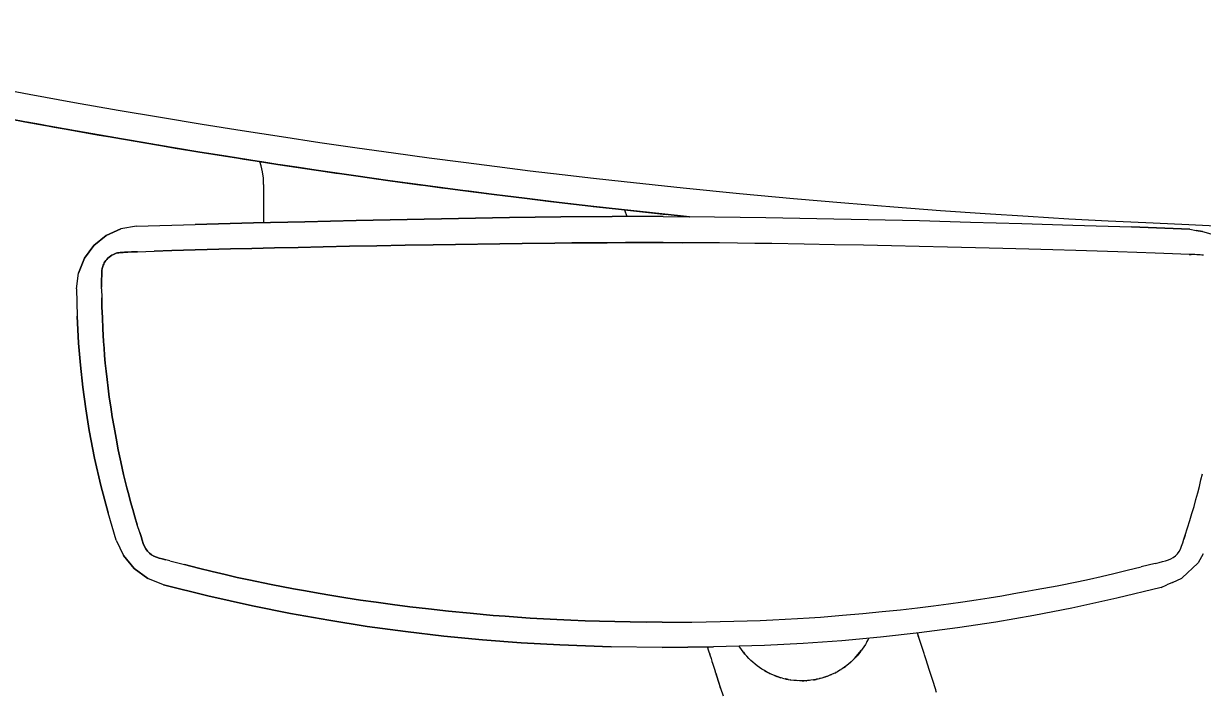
# Model space of a CAD drawing. Header units: inches. Extents: x 14 to 610, y 9 to 600.
# Drawn here: x 303.85 to 312.62, y 123.91 to 128.89 of the extents above; entities that cross this region are included whole.
import ezdxf
from ezdxf.enums import TextEntityAlignment as Align

# ---------------------------------------------------------------- set-up
doc = ezdxf.new("R2010")
doc.units = ezdxf.units.IN
doc.header["$MEASUREMENT"] = 0
doc.layers.add('A-FURN', color=7, linetype='Continuous')
doc.styles.get("Standard").update_dxf_attribs({"font": 'arial.ttf'})
doc.dimstyles.new("Jon's Style", dxfattribs={"dimscale": 0, "dimtxt": 4, "dimasz": 6, "dimexe": 1, "dimexo": 2, "dimgap": 2, "dimtad": 0, "dimtih": 1, "dimtoh": 1, "dimdec": 4, "dimzin": 3, "dimdsep": 46, "dimlunit": 4, "dimtxsty": 'Standard', "dimcen": 0.09, "dimadec": 0, "dimazin": 0, "dimtfac": 1, "dimtdec": 4, "dimtofl": 0, "dimtmove": 0, "dimatfit": 3, "dimfxl": 1, "dimtolj": 1, "dimtzin": 0, "dimarcsym": 0})

# ---------------------------------------------------------------- blocks, each defined once
blk = doc.blocks.new('*D50')
at = {"layer": 'A-FURN', "color": 0, "lineweight": -2, "transparency": 16777216}
for p, q in [((274.5226, 134.4638), (274.5226, 113.6945)), ((318.7611, 134.4638), (318.7611, 113.6945)), ((280.5226, 114.6945), (287.8097, 114.6945)), ((312.7611, 114.6945), (305.4741, 114.6945))]:
    blk.add_line(p, q, dxfattribs=at)
at = {"layer": 'A-FURN', "color": 0, "transparency": 16777216}
for points in [[(280.5226, 115.6945), (280.5226, 113.6945), (274.5226, 114.6945)], [(312.7611, 115.6945), (312.7611, 113.6945), (318.7611, 114.6945)]]:
    blk.add_solid(points, dxfattribs=at)
at = {"layer": 'Defpoints', "color": 0, "transparency": 16777216}
for p in [(274.5226, 136.4638), (318.7611, 136.4638), (274.5226, 114.6945)]:
    blk.add_point(p, dxfattribs=at)
at = {"layer": 'A-FURN', "color": 0, "transparency": 16777216, "insert": (296.6419, 114.6945), "char_height": 4, "attachment_point": 5}
blk.add_mtext('\\A1;3\'-8{\\H1x;\\S1/4;}"', dxfattribs=at)
blk = doc.blocks.new('P_5CS702BK')
at = {"layer": 'A-FURN', "color": 0, "linetype": 'Continuous', "lineweight": 0}
for p, q in [((-8.4738, 15.2524), (-8.5385, 14.9067)), ((-8.5385, 14.9067), (-8.4738, 15.2524)), ((-8.269, 15.2194), (-8.3338, 14.8731)), ((-8.269, 15.2194), (-8.3338, 14.8731)), ((-8.5385, 14.9067), (-8.5996, 14.5707)), ((-8.5996, 14.5707), (-8.5385, 14.9067)), ((-8.5419, 14.8887), (-8.5601, 14.789)), ((-8.5601, 14.789), (-8.5419, 14.8887)), ((-8.5385, 14.9067), (-8.5419, 14.8887)), ((-8.3338, 14.8731), (-8.3947, 14.5373)), ((-8.3338, 14.8731), (-8.3947, 14.5373)), ((-8.5601, 14.789), (-8.5786, 14.687)), ((-8.5786, 14.687), (-8.5601, 14.789)), ((-8.5786, 14.687), (-8.5974, 14.5828)), ((-8.5974, 14.5828), (-8.5786, 14.687)), ((-8.5996, 14.5707), (-8.657, 14.2442)), ((-8.657, 14.2442), (-8.5996, 14.5707)), ((-8.5996, 14.5707), (-8.6163, 14.4763)), ((-8.5996, 14.5707), (-8.5974, 14.5828)), ((-10.5131, 14.4743), (-10.6754, 14.4523)), ((-10.6754, 14.4523), (-10.5131, 14.4743)), ((-10.3502, 14.492), (-10.5131, 14.4743)), ((-10.5131, 14.4743), (-10.3502, 14.492)), ((-10.1865, 14.5055), (-10.3502, 14.492)), ((-10.3502, 14.492), (-10.1865, 14.5055)), ((-9.9852, 14.5162), (-10.1865, 14.5055)), ((-10.1865, 14.5055), (-9.9852, 14.5162)), ((-9.7829, 14.5206), (-9.9852, 14.5162)), ((-9.7829, 14.5206), (-9.9852, 14.5162)), ((-9.7829, 14.5206), (-9.6653, 14.5061)), ((-9.7829, 14.5206), (-9.6653, 14.5061)), ((-9.6653, 14.5061), (-9.5552, 14.4622)), ((-9.5552, 14.4622), (-9.6653, 14.5061)), ((-8.6163, 14.4763), (-8.6355, 14.3675)), ((-8.6355, 14.3675), (-8.6163, 14.4763)), ((-8.3947, 14.5373), (-8.4519, 14.2116)), ((-8.3947, 14.5373), (-8.4519, 14.2116)), ((-11.0424, 14.3864), (-11.2467, 14.3397)), ((-11.2467, 14.3397), (-11.0424, 14.3864)), ((-10.837, 14.4261), (-11.0424, 14.3864)), ((-11.0424, 14.3864), (-10.837, 14.4261)), ((-10.6754, 14.4523), (-10.837, 14.4261)), ((-10.837, 14.4261), (-10.6754, 14.4523)), ((-9.4598, 14.3919), (-9.5552, 14.4622)), ((-9.5552, 14.4622), (-9.4598, 14.3919)), ((-9.4598, 14.3919), (-9.3854, 14.2996)), ((-9.3854, 14.2996), (-9.4598, 14.3919)), ((-11.2467, 14.3397), (-11.4499, 14.2861)), ((-11.4499, 14.2861), (-11.2467, 14.3397)), ((-10.4571, 14.2942), (-10.395, 14.3011)), ((-10.395, 14.3011), (-10.4571, 14.2942)), ((-10.395, 14.3011), (-10.3354, 14.307)), ((-10.3354, 14.307), (-10.395, 14.3011)), ((-10.3354, 14.307), (-10.2786, 14.3121)), ((-10.2786, 14.3121), (-10.3354, 14.307)), ((-10.2786, 14.3121), (-10.2248, 14.3163)), ((-10.2248, 14.3163), (-10.2786, 14.3121)), ((-10.2248, 14.3163), (-10.1739, 14.3198)), ((-10.1739, 14.3198), (-10.2248, 14.3163)), ((-10.1739, 14.3198), (-10.08, 14.3252)), ((-10.08, 14.3252), (-10.1739, 14.3198)), ((-10.08, 14.3252), (-9.9955, 14.3291)), ((-9.9955, 14.3291), (-10.08, 14.3252)), ((-9.9955, 14.3291), (-9.9188, 14.332)), ((-9.9188, 14.332), (-9.9955, 14.3291)), ((-9.9188, 14.332), (-9.8483, 14.3339)), ((-9.8483, 14.3339), (-9.9188, 14.332)), ((-9.7823, 14.3348), (-9.8483, 14.3339)), ((-9.7823, 14.3348), (-9.8483, 14.3339)), ((-9.7823, 14.3348), (-9.7695, 14.3349)), ((-9.7823, 14.3348), (-9.7695, 14.3349)), ((-9.7573, 14.3349), (-9.7695, 14.3349)), ((-9.7695, 14.3349), (-9.7573, 14.3349)), ((-9.7455, 14.3349), (-9.7573, 14.3349)), ((-9.7573, 14.3349), (-9.7455, 14.3349)), ((-9.7342, 14.3348), (-9.7455, 14.3349)), ((-9.7455, 14.3349), (-9.7342, 14.3348)), ((-9.7233, 14.3347), (-9.7342, 14.3348)), ((-9.7342, 14.3348), (-9.7233, 14.3347)), ((-9.7128, 14.3346), (-9.7233, 14.3347)), ((-9.7233, 14.3347), (-9.7128, 14.3346)), ((-9.7027, 14.3344), (-9.7128, 14.3346)), ((-9.7128, 14.3346), (-9.7027, 14.3344)), ((-9.6931, 14.3341), (-9.7027, 14.3344)), ((-9.7027, 14.3344), (-9.6931, 14.3341)), ((-9.6839, 14.3339), (-9.6931, 14.3341)), ((-9.6931, 14.3341), (-9.6839, 14.3339)), ((-9.6754, 14.3335), (-9.6839, 14.3339)), ((-9.6839, 14.3339), (-9.6754, 14.3335)), ((-9.6597, 14.3328), (-9.6754, 14.3335)), ((-9.6754, 14.3335), (-9.6597, 14.3328)), ((-9.6452, 14.3318), (-9.6597, 14.3328)), ((-9.6597, 14.3328), (-9.6452, 14.3318)), ((-9.6308, 14.3298), (-9.6452, 14.3318)), ((-9.6452, 14.3318), (-9.6308, 14.3298)), ((-9.6153, 14.3258), (-9.6308, 14.3298)), ((-9.6308, 14.3298), (-9.6153, 14.3258)), ((-9.607, 14.3229), (-9.6153, 14.3258)), ((-9.6153, 14.3258), (-9.607, 14.3229)), ((-9.5985, 14.3193), (-9.607, 14.3229)), ((-9.607, 14.3229), (-9.5985, 14.3193)), ((-9.5899, 14.3149), (-9.5985, 14.3193)), ((-9.5985, 14.3193), (-9.5899, 14.3149)), ((-9.5811, 14.3098), (-9.5899, 14.3149)), ((-9.5899, 14.3149), (-9.5811, 14.3098)), ((-9.5724, 14.3037), (-9.5811, 14.3098)), ((-9.5811, 14.3098), (-9.5724, 14.3037)), ((-9.5636, 14.2967), (-9.5724, 14.3037)), ((-9.5724, 14.3037), (-9.5636, 14.2967)), ((-9.5548, 14.2884), (-9.5636, 14.2967)), ((-9.5636, 14.2967), (-9.5548, 14.2884)), ((-9.3854, 14.2996), (-9.3368, 14.1915)), ((-9.3368, 14.1915), (-9.3854, 14.2996)), ((-8.6355, 14.3675), (-8.6549, 14.2563)), ((-8.6549, 14.2563), (-8.6355, 14.3675)), ((-11.6519, 14.2256), (-11.7662, 14.1728)), ((-11.6519, 14.2256), (-11.7662, 14.1728)), ((-11.6519, 14.2256), (-11.4499, 14.2861)), ((-11.6519, 14.2256), (-11.4499, 14.2861)), ((-11.0696, 14.1919), (-10.9798, 14.2104)), ((-10.9798, 14.2104), (-11.0696, 14.1919)), ((-10.9798, 14.2104), (-10.8943, 14.2269)), ((-10.8943, 14.2269), (-10.9798, 14.2104)), ((-10.8943, 14.2269), (-10.8128, 14.2417)), ((-10.8128, 14.2417), (-10.8943, 14.2269)), ((-10.8128, 14.2417), (-10.735, 14.255)), ((-10.735, 14.255), (-10.8128, 14.2417)), ((-10.735, 14.255), (-10.6606, 14.2668)), ((-10.6606, 14.2668), (-10.735, 14.255)), ((-10.6606, 14.2668), (-10.5897, 14.2772)), ((-10.5897, 14.2772), (-10.6606, 14.2668)), ((-10.5897, 14.2772), (-10.5219, 14.2863)), ((-10.5219, 14.2863), (-10.5897, 14.2772)), ((-10.5219, 14.2863), (-10.4571, 14.2942)), ((-10.4571, 14.2942), (-10.5219, 14.2863)), ((-9.5463, 14.279), (-9.5548, 14.2884)), ((-9.5548, 14.2884), (-9.5463, 14.279)), ((-9.5384, 14.2685), (-9.5463, 14.279)), ((-9.5463, 14.279), (-9.5384, 14.2685)), ((-9.5315, 14.2575), (-9.5384, 14.2685)), ((-9.5384, 14.2685), (-9.5315, 14.2575)), ((-9.5258, 14.2465), (-9.5315, 14.2575)), ((-9.5315, 14.2575), (-9.5258, 14.2465)), ((-9.5213, 14.2357), (-9.5258, 14.2465)), ((-9.5258, 14.2465), (-9.5213, 14.2357)), ((-9.5179, 14.2255), (-9.5213, 14.2357)), ((-9.5213, 14.2357), (-9.5179, 14.2255)), ((-9.5154, 14.2157), (-9.5179, 14.2255)), ((-9.5179, 14.2255), (-9.5154, 14.2157)), ((-9.5137, 14.206), (-9.5154, 14.2157)), ((-9.5154, 14.2157), (-9.5137, 14.206)), ((-8.657, 14.2442), (-8.7112, 13.9267)), ((-8.7112, 13.9267), (-8.657, 14.2442)), ((-8.657, 14.2442), (-8.6745, 14.1426)), ((-8.657, 14.2442), (-8.6549, 14.2563)), ((-8.4519, 14.2116), (-8.5057, 13.8953)), ((-8.4519, 14.2116), (-8.5057, 13.8953)), ((-11.8636, 14.0931), (-11.7662, 14.1728)), ((-11.7662, 14.1728), (-11.8636, 14.0931)), ((-11.3153, 14.1331), (-11.3686, 14.1186)), ((-11.3686, 14.1186), (-11.3153, 14.1331)), ((-11.2635, 14.1465), (-11.3153, 14.1331)), ((-11.3153, 14.1331), (-11.2635, 14.1465)), ((-11.2635, 14.1465), (-11.2131, 14.1591)), ((-11.2131, 14.1591), (-11.2635, 14.1465)), ((-11.2131, 14.1591), (-11.164, 14.1708)), ((-11.164, 14.1708), (-11.2131, 14.1591)), ((-11.164, 14.1708), (-11.1162, 14.1817)), ((-11.1162, 14.1817), (-11.164, 14.1708)), ((-11.1162, 14.1817), (-11.0696, 14.1919)), ((-11.0696, 14.1919), (-11.1162, 14.1817)), ((-9.5125, 14.1962), (-9.5137, 14.206)), ((-9.5137, 14.206), (-9.5125, 14.1962)), ((-9.5116, 14.186), (-9.5125, 14.1962)), ((-9.5125, 14.1962), (-9.5116, 14.186)), ((-9.5109, 14.1754), (-9.5116, 14.186)), ((-9.5116, 14.186), (-9.5109, 14.1754)), ((-9.5103, 14.164), (-9.5109, 14.1754)), ((-9.5109, 14.1754), (-9.5103, 14.164)), ((-9.5097, 14.152), (-9.5103, 14.164)), ((-9.5103, 14.164), (-9.5097, 14.152)), ((-9.509, 14.1394), (-9.5097, 14.152)), ((-9.5097, 14.152), (-9.509, 14.1394)), ((-9.5078, 14.1128), (-9.509, 14.1394)), ((-9.509, 14.1394), (-9.5078, 14.1128)), ((-9.3173, 14.0747), (-9.3368, 14.1915)), ((-9.3173, 14.0747), (-9.3368, 14.1915)), ((-8.6745, 14.1426), (-8.6943, 14.0265)), ((-8.6943, 14.0265), (-8.6745, 14.1426)), ((-11.9382, 13.9917), (-11.8636, 14.0931)), ((-11.8636, 14.0931), (-11.9382, 13.9917)), ((-11.6775, 14.0247), (-11.6534, 14.0327)), ((-11.6534, 14.0327), (-11.6775, 14.0247)), ((-11.6534, 14.0327), (-11.6263, 14.0415)), ((-11.6263, 14.0415), (-11.6534, 14.0327)), ((-11.6263, 14.0415), (-11.5968, 14.0509)), ((-11.5968, 14.0509), (-11.6263, 14.0415)), ((-11.5968, 14.0509), (-11.5375, 14.0693)), ((-11.5968, 14.0509), (-11.5375, 14.0693)), ((-11.4797, 14.0867), (-11.5375, 14.0693)), ((-11.5375, 14.0693), (-11.4797, 14.0867)), ((-11.4234, 14.1032), (-11.4797, 14.0867)), ((-11.4797, 14.0867), (-11.4234, 14.1032)), ((-11.3686, 14.1186), (-11.4234, 14.1032)), ((-11.4234, 14.1032), (-11.3686, 14.1186)), ((-9.5073, 14.0986), (-9.5078, 14.1128)), ((-9.5078, 14.1128), (-9.5073, 14.0986)), ((-9.5067, 14.0838), (-9.5073, 14.0986)), ((-9.5073, 14.0986), (-9.5067, 14.0838)), ((-9.5063, 14.0684), (-9.5067, 14.0838)), ((-9.5067, 14.0838), (-9.5063, 14.0684)), ((-9.5063, 14.0684), (-9.5024, 13.9436)), ((-9.5063, 14.0684), (-9.5024, 13.9436)), ((-9.3173, 14.0747), (-9.3032, 13.6394)), ((-9.3173, 14.0747), (-9.3032, 13.6394)), ((-11.9851, 13.8749), (-11.9382, 13.9917)), ((-11.9851, 13.8749), (-11.9382, 13.9917)), ((-11.7724, 13.946), (-11.7798, 13.9275)), ((-11.7798, 13.9275), (-11.7724, 13.946)), ((-11.7724, 13.946), (-11.7626, 13.9631)), ((-11.7626, 13.9631), (-11.7724, 13.946)), ((-11.7626, 13.9631), (-11.75, 13.9793)), ((-11.75, 13.9793), (-11.7626, 13.9631)), ((-11.75, 13.9793), (-11.7348, 13.9942)), ((-11.7348, 13.9942), (-11.75, 13.9793)), ((-11.7348, 13.9942), (-11.7177, 14.0067)), ((-11.7177, 14.0067), (-11.7348, 13.9942)), ((-11.7177, 14.0067), (-11.6988, 14.0165)), ((-11.6988, 14.0165), (-11.7177, 14.0067)), ((-11.6988, 14.0165), (-11.6775, 14.0247)), ((-11.6775, 14.0247), (-11.6988, 14.0165)), ((-8.7112, 13.9267), (-8.6943, 14.0265)), ((-12.0676, 13.544), (-11.9851, 13.8749)), ((-11.9851, 13.8749), (-12.0676, 13.544)), ((-11.8067, 13.8282), (-11.799, 13.8577)), ((-11.8067, 13.8282), (-11.799, 13.8577)), ((-11.799, 13.8577), (-11.7923, 13.8837)), ((-11.7923, 13.8837), (-11.799, 13.8577)), ((-11.7923, 13.8837), (-11.786, 13.9069)), ((-11.786, 13.9069), (-11.7923, 13.8837)), ((-11.786, 13.9069), (-11.7798, 13.9275)), ((-11.7798, 13.9275), (-11.786, 13.9069)), ((-9.4984, 13.8121), (-9.5024, 13.9436)), ((-9.5024, 13.9436), (-9.4984, 13.8121)), ((-8.7112, 13.9267), (-8.7623, 13.6178)), ((-8.7623, 13.6178), (-8.7112, 13.9267)), ((-8.7143, 13.908), (-8.7345, 13.7869)), ((-8.7345, 13.7869), (-8.7143, 13.908)), ((-8.7112, 13.9267), (-8.7143, 13.908)), ((-8.5057, 13.8953), (-8.5564, 13.5876)), ((-8.5057, 13.8953), (-8.5564, 13.5876)), ((-11.8067, 13.8282), (-11.8345, 13.7185)), ((-11.8067, 13.8282), (-11.8345, 13.7185)), ((-9.4858, 13.3765), (-9.4984, 13.8121)), ((-9.4984, 13.8121), (-9.4858, 13.3765)), ((-8.7345, 13.7869), (-8.7548, 13.6632)), ((-8.7548, 13.6632), (-8.7345, 13.7869)), ((-11.8345, 13.7185), (-11.8607, 13.6131)), ((-11.8607, 13.6131), (-11.8345, 13.7185)), ((-11.8607, 13.6131), (-11.8857, 13.5121)), ((-11.8857, 13.5121), (-11.8607, 13.6131)), ((-9.3032, 13.6394), (-9.2919, 13.204)), ((-9.2919, 13.204), (-9.3032, 13.6394)), ((-8.7623, 13.6178), (-8.8105, 13.317)), ((-8.8105, 13.317), (-8.7623, 13.6178)), ((-8.7623, 13.6178), (-8.7754, 13.537)), ((-8.7623, 13.6178), (-8.7548, 13.6632)), ((-12.0676, 13.544), (-12.142, 13.2111)), ((-12.142, 13.2111), (-12.0676, 13.544)), ((-11.8857, 13.5121), (-11.909, 13.4163)), ((-11.909, 13.4163), (-11.8857, 13.5121)), ((-8.7754, 13.537), (-8.796, 13.408)), ((-8.796, 13.408), (-8.7754, 13.537)), ((-8.5564, 13.5876), (-8.6043, 13.2878)), ((-8.5564, 13.5876), (-8.6043, 13.2878)), ((-11.909, 13.4163), (-11.9301, 13.3263)), ((-11.9301, 13.3263), (-11.909, 13.4163)), ((-9.4819, 13.216), (-9.4858, 13.3765)), ((-9.4858, 13.3765), (-9.4819, 13.216)), ((-8.8105, 13.317), (-8.796, 13.408)), ((-11.9301, 13.3263), (-11.9491, 13.2406)), ((-11.9491, 13.2406), (-11.9301, 13.3263)), ((-8.8105, 13.317), (-8.856, 13.0241)), ((-8.856, 13.0241), (-8.8105, 13.317)), ((-8.8169, 13.2762), (-8.8379, 13.1416)), ((-8.8379, 13.1416), (-8.8169, 13.2762)), ((-8.8105, 13.317), (-8.8169, 13.2762)), ((-8.6043, 13.2878), (-8.6496, 12.9956)), ((-8.6043, 13.2878), (-8.6496, 12.9956)), ((-12.142, 13.2111), (-12.1985, 12.9285)), ((-12.1985, 12.9285), (-12.142, 13.2111)), ((-11.9491, 13.2406), (-11.9823, 13.0744)), ((-11.9823, 13.0744), (-11.9491, 13.2406)), ((-9.478, 13.0477), (-9.4819, 13.216)), ((-9.4819, 13.216), (-9.478, 13.0477)), ((-9.2919, 13.204), (-9.2826, 12.823)), ((-9.2826, 12.823), (-9.2919, 13.204)), ((-8.8661, 13.1477), (-8.8354, 13.1574)), ((-8.8661, 13.1477), (-8.8354, 13.1574)), ((-11.9823, 13.0744), (-12.0138, 12.906)), ((-12.0138, 12.906), (-11.9823, 13.0744)), ((-9.1647, 13.1298), (-9.2901, 13.1301)), ((-9.1647, 13.1298), (-9.2901, 13.1301)), ((-9.0052, 13.1294), (-9.1647, 13.1298)), ((-9.0052, 13.1294), (-9.1647, 13.1298)), ((-9.0052, 13.1294), (-8.9587, 13.1313)), ((-9.0052, 13.1294), (-8.9587, 13.1313)), ((-8.9587, 13.1313), (-8.9125, 13.1373)), ((-8.9587, 13.1313), (-8.9125, 13.1373)), ((-8.9125, 13.1373), (-8.8661, 13.1477)), ((-8.9125, 13.1373), (-8.8679, 13.1472)), ((-8.856, 13.0241), (-8.8379, 13.1416)), ((-9.474, 12.8713), (-9.478, 13.0477)), ((-9.478, 13.0477), (-9.474, 12.8713)), ((-8.856, 13.0241), (-8.8989, 12.7386)), ((-8.8989, 12.7386), (-8.856, 13.0241)), ((-8.859, 13.0042), (-8.8802, 12.864)), ((-8.8802, 12.864), (-8.859, 13.0042)), ((-8.856, 13.0241), (-8.859, 13.0042)), ((-8.6496, 12.9956), (-8.6923, 12.7108)), ((-8.6496, 12.9956), (-8.6923, 12.7108)), ((-12.2492, 12.6447), (-12.1985, 12.9285)), ((-12.1985, 12.9285), (-12.2492, 12.6447)), ((-12.0138, 12.906), (-12.0301, 12.8169)), ((-12.0301, 12.8169), (-12.0138, 12.906)), ((-12.0301, 12.8169), (-12.047, 12.7227)), ((-12.047, 12.7227), (-12.0301, 12.8169)), ((-9.4698, 12.686), (-9.474, 12.8713)), ((-9.474, 12.8713), (-9.4698, 12.686)), ((-9.2826, 12.823), (-9.2736, 12.4421)), ((-9.2736, 12.4421), (-9.2826, 12.823)), ((-8.8989, 12.7386), (-8.8802, 12.864)), ((-12.047, 12.7227), (-12.0643, 12.6228)), ((-12.0643, 12.6228), (-12.047, 12.7227)), ((-8.8989, 12.7386), (-8.9395, 12.4604)), ((-8.9395, 12.4604), (-8.8989, 12.7386)), ((-8.9015, 12.7212), (-8.9229, 12.5756)), ((-8.9229, 12.5756), (-8.9015, 12.7212)), ((-8.8989, 12.7386), (-8.9015, 12.7212)), ((-12.2941, 12.36), (-12.2492, 12.6447)), ((-12.2492, 12.6447), (-12.2941, 12.36)), ((-9.4655, 12.491), (-9.4698, 12.686)), ((-9.4698, 12.686), (-9.4655, 12.491)), ((-8.6923, 12.7108), (-8.7327, 12.4332)), ((-8.6923, 12.7108), (-8.7327, 12.4332)), ((-12.0643, 12.6228), (-12.0815, 12.5178)), ((-12.0815, 12.5178), (-12.0643, 12.6228)), ((-8.9395, 12.4604), (-8.9229, 12.5756)), ((-12.0815, 12.5178), (-12.0986, 12.4083)), ((-12.0986, 12.4083), (-12.0815, 12.5178)), ((-9.4614, 12.2865), (-9.4655, 12.491)), ((-9.4655, 12.491), (-9.4614, 12.2865)), ((-8.9395, 12.4604), (-8.9778, 12.1891)), ((-8.9778, 12.1891), (-8.9395, 12.4604)), ((-8.9395, 12.4604), (-8.9443, 12.4266)), ((-12.0986, 12.4083), (-12.1154, 12.2932)), ((-12.1154, 12.2932), (-12.0986, 12.4083)), ((-9.2736, 12.4421), (-9.2654, 12.0612)), ((-9.2654, 12.0612), (-9.2736, 12.4421)), ((-8.9443, 12.4266), (-8.966, 12.2736)), ((-8.966, 12.2736), (-8.9443, 12.4266)), ((-8.7327, 12.4332), (-8.7709, 12.1626)), ((-8.7327, 12.4332), (-8.7709, 12.1626)), ((-12.3332, 12.0744), (-12.2941, 12.36)), ((-12.2941, 12.36), (-12.3332, 12.0744)), ((-12.1154, 12.2932), (-12.1321, 12.1711)), ((-12.1321, 12.1711), (-12.1154, 12.2932)), ((-9.4576, 12.0775), (-9.4614, 12.2865)), ((-9.4614, 12.2865), (-9.4576, 12.0775)), ((-8.9778, 12.1891), (-8.966, 12.2736)), ((-12.1321, 12.1711), (-12.1486, 12.041)), ((-12.1486, 12.041), (-12.1321, 12.1711)), ((-8.9778, 12.1891), (-9.014, 11.9245)), ((-9.014, 11.9245), (-8.9778, 12.1891)), ((-8.9879, 12.1158), (-9.0101, 11.9529)), ((-9.0101, 11.9529), (-8.9879, 12.1158)), ((-8.9778, 12.1891), (-8.9879, 12.1158)), ((-8.7709, 12.1626), (-8.8069, 11.8988)), ((-8.7709, 12.1626), (-8.8069, 11.8988)), ((-12.3666, 11.788), (-12.3332, 12.0744)), ((-12.3332, 12.0744), (-12.3666, 11.788)), ((-12.1486, 12.041), (-12.165, 11.9019)), ((-12.165, 11.9019), (-12.1486, 12.041)), ((-9.4542, 11.8687), (-9.4576, 12.0775)), ((-9.4576, 12.0775), (-9.4542, 11.8687)), ((-9.2654, 12.0612), (-9.2581, 11.6803)), ((-9.2581, 11.6803), (-9.2654, 12.0612)), ((-9.014, 11.9245), (-9.0101, 11.9529)), ((-12.165, 11.9019), (-12.1812, 11.7529)), ((-12.1812, 11.7529), (-12.165, 11.9019)), ((-9.4442, 11.2069), (-9.4542, 11.8687)), ((-9.4542, 11.8687), (-9.4442, 11.2069)), ((-9.014, 11.9245), (-9.0482, 11.6664)), ((-9.0482, 11.6664), (-9.014, 11.9245)), ((-9.014, 11.9245), (-9.0323, 11.7868)), ((-8.8069, 11.8988), (-8.8409, 11.6416)), ((-8.8069, 11.8988), (-8.8409, 11.6416)), ((-12.3943, 11.501), (-12.3666, 11.788)), ((-12.3666, 11.788), (-12.3943, 11.501)), ((-12.1812, 11.7529), (-12.1971, 11.5933)), ((-12.1971, 11.5933), (-12.1812, 11.7529)), ((-9.0482, 11.6664), (-9.0323, 11.7868)), ((-9.2581, 11.6803), (-9.2521, 11.2993)), ((-9.2521, 11.2993), (-9.2581, 11.6803)), ((-9.0482, 11.6664), (-9.0805, 11.4148)), ((-9.0805, 11.4148), (-9.0482, 11.6664)), ((-9.0482, 11.6664), (-9.0542, 11.6196)), ((-12.1971, 11.5933), (-12.2123, 11.4226)), ((-12.2123, 11.4226), (-12.1971, 11.5933)), ((-9.0542, 11.6196), (-9.0755, 11.4536)), ((-9.0755, 11.4536), (-9.0542, 11.6196)), ((-8.8409, 11.6416), (-8.873, 11.3907)), ((-8.8409, 11.6416), (-8.873, 11.3907)), ((-12.4163, 11.2135), (-12.3943, 11.501)), ((-12.3943, 11.501), (-12.4163, 11.2135)), ((-12.2123, 11.4226), (-12.2194, 11.3331)), ((-12.2194, 11.3331), (-12.2123, 11.4226)), ((-9.0805, 11.4148), (-9.1109, 11.1693)), ((-9.1109, 11.1693), (-9.0805, 11.4148)), ((-9.0805, 11.4148), (-9.096, 11.2907)), ((-9.0805, 11.4148), (-9.0755, 11.4536)), ((-12.2194, 11.3331), (-12.2261, 11.2408)), ((-12.2261, 11.2408), (-12.2194, 11.3331)), ((-8.873, 11.3907), (-8.9033, 11.146)), ((-8.873, 11.3907), (-8.9033, 11.146)), ((-12.2261, 11.2408), (-12.2323, 11.1457)), ((-12.2323, 11.1457), (-12.2261, 11.2408)), ((-9.2521, 11.2993), (-9.2478, 10.9183)), ((-9.2478, 10.9183), (-9.2521, 11.2993)), ((-9.1109, 11.1693), (-9.096, 11.2907)), ((-12.4327, 10.9257), (-12.4163, 11.2135)), ((-12.4163, 11.2135), (-12.4327, 10.9257)), ((-12.2323, 11.1457), (-12.2382, 11.048)), ((-12.2382, 11.048), (-12.2323, 11.1457)), ((-9.4415, 10.9628), (-9.4442, 11.2069)), ((-9.4442, 11.2069), (-9.4415, 10.9628)), ((-9.1109, 11.1693), (-9.1397, 10.9298)), ((-9.1397, 10.9298), (-9.1109, 11.1693)), ((-9.1109, 11.1693), (-9.1155, 11.1314)), ((-8.9033, 11.146), (-8.9319, 10.9073)), ((-8.9033, 11.146), (-8.9319, 10.9073)), ((-9.1155, 11.1314), (-9.1342, 10.9762)), ((-9.1342, 10.9762), (-9.1155, 11.1314)), ((-12.2382, 11.048), (-12.2435, 10.9475)), ((-12.2435, 10.9475), (-12.2382, 11.048)), ((-9.4404, 10.8357), (-9.4415, 10.9628)), ((-9.4415, 10.9628), (-9.4404, 10.8357)), ((-9.1397, 10.9298), (-9.1342, 10.9762)), ((-12.4459, 10.5448), (-12.4327, 10.9257)), ((-12.4327, 10.9257), (-12.4459, 10.5448)), ((-12.2483, 10.8443), (-12.2435, 10.9475)), ((-12.2435, 10.9475), (-12.2483, 10.8443)), ((-9.2478, 10.9183), (-9.2453, 10.5372)), ((-9.2453, 10.5372), (-9.2478, 10.9183)), ((-9.1397, 10.9298), (-9.1669, 10.696)), ((-9.1669, 10.696), (-9.1397, 10.9298)), ((-9.1397, 10.9298), (-9.152, 10.8252)), ((-8.9319, 10.9073), (-8.959, 10.6743)), ((-8.9319, 10.9073), (-8.959, 10.6743)), ((-12.2483, 10.8443), (-12.2525, 10.7383)), ((-12.2525, 10.7383), (-12.2483, 10.8443)), ((-9.4395, 10.7057), (-9.4404, 10.8357)), ((-9.4404, 10.8357), (-9.4395, 10.7057)), ((-9.1669, 10.696), (-9.152, 10.8252)), ((-12.2525, 10.7383), (-12.2561, 10.6294)), ((-12.2561, 10.6294), (-12.2525, 10.7383)), ((-9.4389, 10.5728), (-9.4395, 10.7057)), ((-9.4395, 10.7057), (-9.4389, 10.5728)), ((-12.2561, 10.6294), (-12.259, 10.5174)), ((-12.259, 10.5174), (-12.2561, 10.6294)), ((-9.1669, 10.696), (-9.1926, 10.4677)), ((-9.1926, 10.4677), (-9.1669, 10.696)), ((-9.1689, 10.6787), (-9.1849, 10.5366)), ((-9.1849, 10.5366), (-9.1689, 10.6787)), ((-9.1669, 10.696), (-9.1689, 10.6787)), ((-8.959, 10.6743), (-8.9845, 10.4468)), ((-8.959, 10.6743), (-8.9845, 10.4468)), ((-12.4507, 10.1642), (-12.4459, 10.5448)), ((-12.4507, 10.1642), (-12.4459, 10.5448)), ((-9.4385, 10.437), (-9.4389, 10.5728)), ((-9.4389, 10.5728), (-9.4385, 10.437)), ((-9.2451, 10.156), (-9.2453, 10.5372)), ((-9.2451, 10.156), (-9.2453, 10.5372)), ((-9.1926, 10.4677), (-9.1849, 10.5366)), ((-12.259, 10.5174), (-12.2612, 10.4025)), ((-12.2612, 10.4025), (-12.259, 10.5174)), ((-9.4384, 10.2983), (-9.4385, 10.437)), ((-9.4385, 10.437), (-9.4384, 10.2983)), ((-9.195, 10.4458), (-9.2453, 10.4278)), ((-9.1926, 10.4677), (-9.2397, 10.0268)), ((-9.2397, 10.0268), (-9.1926, 10.4677)), ((-9.1926, 10.4677), (-9.2001, 10.3988)), ((-8.9845, 10.4468), (-9.0314, 10.0073)), ((-8.9845, 10.4468), (-9.0314, 10.0073)), ((-12.2626, 10.2846), (-12.2612, 10.4025)), ((-12.2612, 10.4025), (-12.2626, 10.2846)), ((-9.2001, 10.3988), (-9.2146, 10.2651)), ((-9.2146, 10.2651), (-9.2001, 10.3988)), ((-12.2633, 10.1637), (-12.2626, 10.2846)), ((-12.2633, 10.1637), (-12.2626, 10.2846)), ((-9.4384, 10.2983), (-9.4386, 10.1565)), ((-9.4386, 10.1565), (-9.4384, 10.2983)), ((-9.2146, 10.2651), (-9.2284, 10.1354)), ((-9.2284, 10.1354), (-9.2146, 10.2651)), ((-12.4478, 9.7836), (-12.4507, 10.1642)), ((-12.4507, 10.1642), (-12.4478, 9.7836)), ((-12.2633, 10.1637), (-12.2632, 10.0521)), ((-12.2633, 10.1637), (-12.2632, 10.0521)), ((-9.4386, 10.1565), (-9.4391, 10.0134)), ((-9.4391, 10.0134), (-9.4386, 10.1565)), ((-9.2451, 10.156), (-9.2473, 9.7748)), ((-9.2451, 10.156), (-9.2473, 9.7748)), ((-9.2397, 10.0268), (-9.2284, 10.1354)), ((-12.2632, 10.0521), (-12.2626, 9.9429)), ((-12.2632, 10.0521), (-12.2626, 9.9429)), ((-9.44, 9.8737), (-9.4391, 10.0134)), ((-9.44, 9.8737), (-9.4391, 10.0134)), ((-9.2397, 10.0268), (-9.2462, 9.9618)), ((-9.2462, 9.9618), (-9.2397, 10.0268)), ((-9.2415, 10.0096), (-9.2462, 9.9634)), ((-9.2462, 9.9634), (-9.2415, 10.0096)), ((-9.2397, 10.0268), (-9.2415, 10.0096)), ((-9.0314, 10.0073), (-9.0732, 9.5879)), ((-9.0314, 10.0073), (-9.0732, 9.5879)), ((-12.2626, 9.9429), (-12.2612, 9.8362)), ((-12.2626, 9.9429), (-12.2612, 9.8362)), ((-12.4598, 9.8244), (-12.468, 9.8217)), ((-12.4567, 9.8254), (-12.4598, 9.8244)), ((-12.4482, 9.8264), (-12.4567, 9.8254)), ((-12.4567, 9.8254), (-12.4482, 9.8264)), ((-12.2612, 9.8362), (-12.2593, 9.7321)), ((-12.2612, 9.8362), (-12.2593, 9.7321)), ((-9.441, 9.7375), (-9.44, 9.8737)), ((-9.441, 9.7375), (-9.44, 9.8737)), ((-12.6992, 9.7473), (-12.7532, 9.7299)), ((-12.7532, 9.7299), (-12.7269, 9.7384)), ((-12.7532, 9.7299), (-12.7269, 9.7384)), ((-12.7459, 9.7322), (-12.7269, 9.7384)), ((-12.7269, 9.7384), (-12.65, 9.7631)), ((-12.65, 9.7631), (-12.6992, 9.7473)), ((-12.638, 9.767), (-12.65, 9.7631)), ((-12.638, 9.767), (-12.6326, 9.7687)), ((-12.6326, 9.7687), (-12.627, 9.7705)), ((-12.6059, 9.7773), (-12.627, 9.7705)), ((-12.567, 9.7899), (-12.6059, 9.7773)), ((-12.5604, 9.792), (-12.567, 9.7899)), ((-12.5604, 9.792), (-12.5569, 9.7931)), ((-12.5569, 9.7931), (-12.5529, 9.7944)), ((-12.5337, 9.8006), (-12.5529, 9.7944)), ((-12.5062, 9.8094), (-12.5337, 9.8006)), ((-12.5034, 9.8103), (-12.5062, 9.8094)), ((-12.5034, 9.8103), (-12.5017, 9.8109)), ((-12.5023, 9.8107), (-12.5017, 9.8109)), ((-12.4847, 9.8164), (-12.5017, 9.8109)), ((-12.5017, 9.8109), (-12.4995, 9.8116)), ((-12.4692, 9.8214), (-12.4847, 9.8164)), ((-12.4686, 9.8216), (-12.4692, 9.8214)), ((-12.4686, 9.8216), (-12.468, 9.8217)), ((-12.468, 9.8217), (-12.4675, 9.8219)), ((-12.4366, 9.4027), (-12.4478, 9.7836)), ((-12.4366, 9.4027), (-12.4478, 9.7836)), ((-12.4471, 9.7487), (-12.4468, 9.7488)), ((-9.4424, 9.6046), (-9.441, 9.7375)), ((-9.4424, 9.6046), (-9.441, 9.7375)), ((-9.2473, 9.7748), (-9.2517, 9.3938)), ((-9.2473, 9.7748), (-9.2517, 9.3938)), ((-12.7532, 9.7299), (-12.8115, 9.7111)), ((-12.2593, 9.7321), (-12.2567, 9.6305)), ((-12.2593, 9.7321), (-12.2567, 9.6305)), ((-12.5008, 9.5482), (-12.4842, 9.5614)), ((-12.4864, 9.5597), (-12.4963, 9.5519)), ((-12.4879, 9.5584), (-12.4864, 9.5597)), ((-12.487, 9.5592), (-12.4864, 9.5597)), ((-12.4842, 9.5614), (-12.4864, 9.5597)), ((-12.4842, 9.5614), (-12.4672, 9.5739)), ((-12.4672, 9.5739), (-12.4496, 9.5858)), ((-12.4602, 9.5786), (-12.4591, 9.5795)), ((-12.4591, 9.5795), (-12.4578, 9.5802)), ((-12.4527, 9.5837), (-12.4515, 9.5845)), ((-12.4515, 9.5845), (-12.4506, 9.5851)), ((-12.4515, 9.5845), (-12.4509, 9.5849)), ((-12.4496, 9.5858), (-12.4421, 9.5904)), ((-12.4446, 9.5889), (-12.4421, 9.5904)), ((-12.2567, 9.6305), (-12.2535, 9.5314)), ((-12.2567, 9.6305), (-12.2535, 9.5314)), ((-9.4439, 9.4752), (-9.4424, 9.6046)), ((-9.4439, 9.4752), (-9.4424, 9.6046)), ((-9.0732, 9.5879), (-9.1105, 9.1877)), ((-9.0732, 9.5879), (-9.1105, 9.1877)), ((-12.5886, 9.4566), (-12.5754, 9.4732)), ((-12.5754, 9.4732), (-12.5617, 9.4893)), ((-12.5617, 9.4893), (-12.5474, 9.5049)), ((-12.5533, 9.4984), (-12.5511, 9.5009)), ((-12.5513, 9.5006), (-12.5497, 9.5024)), ((-12.5497, 9.5024), (-12.5511, 9.5009)), ((-12.5503, 9.5017), (-12.5505, 9.5015)), ((-12.5504, 9.5016), (-12.5497, 9.5024)), ((-12.5474, 9.5049), (-12.5497, 9.5024)), ((-12.5474, 9.5049), (-12.5324, 9.5199)), ((-12.5324, 9.5199), (-12.5169, 9.5344)), ((-12.5243, 9.5274), (-12.5233, 9.5286)), ((-12.5233, 9.5286), (-12.5222, 9.5294)), ((-12.5209, 9.5306), (-12.5192, 9.5323)), ((-12.5192, 9.5323), (-12.5181, 9.5332)), ((-12.5192, 9.5323), (-12.5184, 9.533)), ((-12.5169, 9.5344), (-12.5008, 9.5482)), ((-12.4981, 9.5503), (-12.4963, 9.5519)), ((-12.2535, 9.5314), (-12.2499, 9.4347)), ((-12.2535, 9.5314), (-12.2499, 9.4347)), ((-9.4456, 9.3492), (-9.4439, 9.4752)), ((-9.4456, 9.3492), (-9.4439, 9.4752)), ((-12.6439, 9.3667), (-12.6342, 9.3855)), ((-12.6342, 9.3855), (-12.6239, 9.4039)), ((-12.6259, 9.4005), (-12.6297, 9.3935)), ((-12.6274, 9.3976), (-12.6259, 9.4005)), ((-12.6239, 9.4039), (-12.6128, 9.4219)), ((-12.6128, 9.4219), (-12.601, 9.4395)), ((-12.6044, 9.4345), (-12.6031, 9.4364)), ((-12.6036, 9.4356), (-12.6031, 9.4364)), ((-12.601, 9.4395), (-12.6031, 9.4364)), ((-12.601, 9.4395), (-12.5886, 9.4566)), ((-12.6006, 9.4401), (-12.5985, 9.443)), ((-12.5965, 9.4457), (-12.5985, 9.443)), ((-12.5799, 9.4675), (-12.5792, 9.4686)), ((-12.5777, 9.4704), (-12.5795, 9.468)), ((-12.5792, 9.4686), (-12.5787, 9.4692)), ((-12.579, 9.4687), (-12.5777, 9.4704)), ((-12.5777, 9.4704), (-12.577, 9.4713)), ((-12.5777, 9.4704), (-12.577, 9.4713)), ((-12.4217, 9.1148), (-12.4366, 9.4027)), ((-12.4217, 9.1148), (-12.4366, 9.4027)), ((-12.2499, 9.4347), (-12.2457, 9.3404)), ((-12.2499, 9.4347), (-12.2457, 9.3404)), ((-9.2517, 9.3938), (-9.258, 9.0128)), ((-9.2517, 9.3938), (-9.258, 9.0128)), ((-12.661, 9.328), (-12.6753, 9.2871)), ((-12.6684, 9.3083), (-12.6753, 9.2871)), ((-12.675, 9.2882), (-12.6684, 9.3083)), ((-12.6684, 9.3083), (-12.661, 9.328)), ((-12.6679, 9.3096), (-12.6676, 9.3106)), ((-12.6626, 9.3239), (-12.6676, 9.3106)), ((-12.6638, 9.3204), (-12.6626, 9.3239)), ((-12.6626, 9.3239), (-12.6618, 9.3258)), ((-12.6614, 9.3269), (-12.6613, 9.3273)), ((-12.6613, 9.3273), (-12.6612, 9.3275)), ((-12.661, 9.328), (-12.6528, 9.3475)), ((-12.6528, 9.3475), (-12.6439, 9.3667)), ((-12.6473, 9.3593), (-12.6457, 9.3629)), ((-12.6464, 9.3613), (-12.6457, 9.3629)), ((-12.6439, 9.3667), (-12.6457, 9.3629)), ((-12.6429, 9.3685), (-12.6376, 9.3792)), ((-12.6358, 9.3824), (-12.6376, 9.3792)), ((-12.2457, 9.3404), (-12.2411, 9.2483)), ((-12.2457, 9.3404), (-12.2411, 9.2483)), ((-9.4495, 9.1081), (-9.4456, 9.3492)), ((-9.4495, 9.1081), (-9.4456, 9.3492)), ((-12.6937, 9.2061), (-12.6927, 9.2127)), ((-12.6853, 9.2503), (-12.6927, 9.2127)), ((-12.6903, 9.2269), (-12.6927, 9.2127)), ((-12.6903, 9.2269), (-12.6853, 9.2503)), ((-12.6903, 9.2269), (-12.686, 9.2475)), ((-12.6885, 9.2355), (-12.6879, 9.2386)), ((-12.6871, 9.2421), (-12.6879, 9.2386)), ((-12.6872, 9.2415), (-12.6871, 9.2421)), ((-12.6871, 9.2421), (-12.687, 9.2425)), ((-12.686, 9.2475), (-12.6853, 9.2503)), ((-12.6857, 9.2488), (-12.6856, 9.249)), ((-12.6856, 9.249), (-12.6856, 9.2493)), ((-12.6809, 9.268), (-12.6853, 9.2503)), ((-12.6809, 9.268), (-12.675, 9.2882)), ((-12.6771, 9.2811), (-12.6765, 9.2835)), ((-12.6767, 9.2824), (-12.6765, 9.2835)), ((-12.675, 9.2882), (-12.6765, 9.2835)), ((-12.2411, 9.2483), (-12.236, 9.1586)), ((-12.2411, 9.2483), (-12.236, 9.1586)), ((-12.6997, 9.1222), (-12.6994, 9.1432)), ((-12.6991, 9.1012), (-12.6997, 9.1222)), ((-12.6997, 9.1222), (-12.6996, 9.1149)), ((-12.6994, 9.1432), (-12.6983, 9.1642)), ((-12.6987, 9.1574), (-12.6983, 9.1645)), ((-12.6987, 9.1574), (-12.6987, 9.1579)), ((-12.6987, 9.1568), (-12.6987, 9.1574)), ((-12.6983, 9.1642), (-12.6964, 9.1852)), ((-12.6982, 9.1653), (-12.6983, 9.1645)), ((-12.6981, 9.168), (-12.6979, 9.1691)), ((-12.6981, 9.1672), (-12.6981, 9.168)), ((-12.6964, 9.1852), (-12.6937, 9.2061)), ((-12.236, 9.1586), (-12.2306, 9.0712)), ((-12.236, 9.1586), (-12.2306, 9.0712)), ((-9.1105, 9.1877), (-9.1436, 8.8058)), ((-9.1105, 9.1877), (-9.1436, 8.8058)), ((-12.6996, 9.1149), (-12.6994, 9.1095)), ((-12.6994, 9.112), (-12.6996, 9.1149)), ((-12.6995, 9.1135), (-12.6996, 9.1149)), ((-12.6978, 9.0802), (-12.6991, 9.1012)), ((-12.6987, 9.0944), (-12.6985, 9.0896)), ((-12.6979, 9.0823), (-12.6985, 9.0896)), ((-12.6983, 9.0861), (-12.6983, 9.0865)), ((-12.6982, 9.0856), (-12.6983, 9.0861)), ((-12.6957, 9.0593), (-12.6978, 9.0802)), ((-12.6972, 9.0727), (-12.6977, 9.079)), ((-12.6972, 9.0727), (-12.6974, 9.0761)), ((-12.6966, 9.068), (-12.6972, 9.0727)), ((-12.6927, 9.0386), (-12.6957, 9.0593)), ((-12.689, 9.0179), (-12.6927, 9.0386)), ((-12.6927, 9.0386), (-12.6915, 9.031)), ((-12.4011, 8.8272), (-12.4217, 9.1148)), ((-12.4011, 8.8272), (-12.4217, 9.1148)), ((-12.2306, 9.0712), (-12.2248, 8.9862)), ((-12.2306, 9.0712), (-12.2248, 8.9862)), ((-9.4539, 8.8812), (-9.4495, 9.1081)), ((-9.4539, 8.8812), (-9.4495, 9.1081)), ((-12.6904, 9.0259), (-12.6915, 9.031)), ((-12.6915, 9.031), (-12.6891, 9.0185)), ((-12.6909, 9.0284), (-12.6915, 9.031)), ((-12.6845, 8.9974), (-12.689, 9.0179)), ((-12.6889, 9.0176), (-12.6885, 9.0154)), ((-12.687, 9.0086), (-12.6885, 9.0154)), ((-12.6863, 9.005), (-12.6865, 9.0065)), ((-12.6859, 9.0037), (-12.6863, 9.005)), ((-12.6792, 8.9771), (-12.6845, 8.9974)), ((-12.6827, 8.9899), (-12.6838, 8.9947)), ((-12.6827, 8.9899), (-12.6834, 8.9933)), ((-12.6815, 8.9859), (-12.6827, 8.9899)), ((-12.6731, 8.9571), (-12.6792, 8.9771)), ((-12.6663, 8.9372), (-12.6731, 8.9571)), ((-12.6731, 8.9571), (-12.6707, 8.9496)), ((-12.6697, 8.947), (-12.6707, 8.9496)), ((-12.6707, 8.9496), (-12.6685, 8.9433)), ((-12.6701, 8.9483), (-12.6707, 8.9496)), ((-12.2248, 8.9862), (-12.2122, 8.8235)), ((-12.2248, 8.9862), (-12.2122, 8.8235)), ((-9.258, 9.0128), (-9.2659, 8.6319)), ((-9.258, 9.0128), (-9.2659, 8.6319)), ((-12.6677, 8.9413), (-12.6685, 8.9433)), ((-12.6587, 8.9177), (-12.6663, 8.9372)), ((-12.6623, 8.9266), (-12.6627, 8.9279)), ((-12.6617, 8.9254), (-12.6623, 8.9266)), ((-12.6504, 8.8985), (-12.6587, 8.9177)), ((-12.6556, 8.9102), (-12.6562, 8.9119)), ((-12.6556, 8.9102), (-12.6561, 8.9117)), ((-12.6556, 8.9102), (-12.6547, 8.9083)), ((-12.6547, 8.9085), (-12.6556, 8.9102)), ((-12.6414, 8.8796), (-12.6504, 8.8985)), ((-12.6316, 8.861), (-12.6414, 8.8796)), ((-12.6414, 8.8796), (-12.6374, 8.8719)), ((-12.6393, 8.8755), (-12.6389, 8.8746)), ((-12.6374, 8.8719), (-12.6389, 8.8746)), ((-12.6364, 8.8701), (-12.6374, 8.8719)), ((-12.6369, 8.871), (-12.6374, 8.8719)), ((-12.6211, 8.8428), (-12.6316, 8.861)), ((-9.4583, 8.6662), (-9.4539, 8.8812)), ((-9.4583, 8.6662), (-9.4539, 8.8812)), ((-12.6269, 8.8527), (-12.6275, 8.8539)), ((-12.6261, 8.8515), (-12.6269, 8.8527)), ((-12.61, 8.8251), (-12.6211, 8.8428)), ((-12.6164, 8.8351), (-12.6175, 8.837)), ((-12.6164, 8.8351), (-12.6143, 8.8319)), ((-12.615, 8.833), (-12.6164, 8.8351)), ((-12.5982, 8.8078), (-12.61, 8.8251)), ((-12.6022, 8.8137), (-12.6001, 8.8105)), ((-12.5988, 8.8088), (-12.6001, 8.8105)), ((-12.5857, 8.7909), (-12.5982, 8.8078)), ((-12.5982, 8.8078), (-12.5924, 8.7999)), ((-12.5908, 8.7978), (-12.5924, 8.7999)), ((-12.5915, 8.7987), (-12.5924, 8.7999)), ((-12.5725, 8.7745), (-12.5857, 8.7909)), ((-12.5809, 8.7848), (-12.5816, 8.7858)), ((-12.58, 8.7838), (-12.5809, 8.7848)), ((-12.5588, 8.7586), (-12.5725, 8.7745)), ((-12.3749, 8.5401), (-12.4011, 8.8272)), ((-12.3749, 8.5401), (-12.4011, 8.8272)), ((-12.2122, 8.8235), (-12.1987, 8.6703)), ((-12.2122, 8.8235), (-12.1987, 8.6703)), ((-9.1436, 8.8058), (-9.1729, 8.4415)), ((-9.1436, 8.8058), (-9.1729, 8.4415)), ((-12.5658, 8.7666), (-12.567, 8.7681)), ((-12.5658, 8.7666), (-12.5624, 8.7628)), ((-12.5644, 8.7652), (-12.5658, 8.7666)), ((-12.5444, 8.7433), (-12.5588, 8.7586)), ((-12.5563, 8.756), (-12.5531, 8.7524)), ((-12.5493, 8.7485), (-12.5531, 8.7524)), ((-12.5444, 8.7433), (-12.5334, 8.7323)), ((-12.5334, 8.7323), (-12.4717, 8.6807)), ((-12.514, 8.7143), (-12.5334, 8.7323)), ((-12.5295, 8.7285), (-12.5334, 8.7323)), ((-12.514, 8.7143), (-12.5295, 8.7285)), ((-12.5253, 8.7246), (-12.5261, 8.7254)), ((-12.5243, 8.7238), (-12.5253, 8.7246)), ((-12.4979, 8.7007), (-12.514, 8.7143)), ((-12.514, 8.7143), (-12.4717, 8.6807)), ((-12.5051, 8.7067), (-12.5062, 8.7077)), ((-12.5051, 8.7067), (-12.4985, 8.7011)), ((-12.5041, 8.7059), (-12.5051, 8.7067)), ((-12.4982, 8.701), (-12.4985, 8.7011)), ((-12.4979, 8.7007), (-12.4717, 8.6807)), ((-12.4814, 8.6877), (-12.4979, 8.7007)), ((-12.4814, 8.6877), (-12.4717, 8.6807)), ((-12.4814, 8.6877), (-12.4717, 8.6806)), ((-12.4643, 8.6754), (-12.4717, 8.6807)), ((-12.4717, 8.6806), (-12.47, 8.6794)), ((-12.47, 8.6794), (-12.4717, 8.6806)), ((-12.4707, 8.6799), (-12.4717, 8.6806)), ((-12.4468, 8.6637), (-12.4643, 8.6754)), ((-12.4614, 8.6733), (-12.4619, 8.6738)), ((-12.4605, 8.6728), (-12.4614, 8.6733)), ((-12.4288, 8.6527), (-12.4468, 8.6637)), ((-12.44, 8.6595), (-12.4374, 8.6578)), ((-12.4364, 8.6571), (-12.4399, 8.6595)), ((-12.4388, 8.6588), (-12.4375, 8.6578)), ((-12.4374, 8.6578), (-12.436, 8.6571)), ((-12.4364, 8.6571), (-12.4374, 8.6578)), ((-12.4331, 8.6553), (-12.4364, 8.6571)), ((-12.4104, 8.6423), (-12.4288, 8.6527)), ((-12.3916, 8.6327), (-12.4104, 8.6423)), ((-12.4104, 8.6423), (-12.3996, 8.6366)), ((-12.3996, 8.6366), (-12.3949, 8.6344)), ((-12.3958, 8.6349), (-12.3996, 8.6366)), ((-12.3973, 8.6356), (-12.3996, 8.6366)), ((-12.383, 8.6287), (-12.3916, 8.6327)), ((-12.3905, 8.6322), (-12.3908, 8.6324)), ((-12.39, 8.632), (-12.3905, 8.6322)), ((-12.1987, 8.6703), (-12.1846, 8.5266)), ((-12.1987, 8.6703), (-12.1846, 8.5266)), ((-9.4626, 8.4589), (-9.4583, 8.6662)), ((-9.4626, 8.4589), (-9.4583, 8.6662)), ((-9.2659, 8.6319), (-9.2751, 8.251)), ((-9.2659, 8.6319), (-9.2751, 8.251)), ((-12.343, 8.2535), (-12.3749, 8.5401)), ((-12.343, 8.2535), (-12.3749, 8.5401)), ((-12.1846, 8.5266), (-12.1703, 8.3917)), ((-12.1846, 8.5266), (-12.1703, 8.3917)), ((-9.4671, 8.2527), (-9.4626, 8.4589)), ((-9.4671, 8.2527), (-9.4626, 8.4589)), ((-9.1729, 8.4415), (-9.1989, 8.0935)), ((-9.1729, 8.4415), (-9.1989, 8.0935)), ((-12.1703, 8.3917), (-12.1558, 8.2653)), ((-12.1703, 8.3917), (-12.1558, 8.2653)), ((-12.4743, 8.2236), (-12.4082, 8.2449)), ((-12.4082, 8.2449), (-12.3458, 8.265)), ((-12.3812, 8.2536), (-12.372, 8.2566)), ((-12.372, 8.2566), (-12.3651, 8.2588)), ((-12.3458, 8.265), (-12.3443, 8.2655)), ((-12.3054, 7.9677), (-12.343, 8.2535)), ((-12.3054, 7.9677), (-12.343, 8.2535)), ((-12.1558, 8.2653), (-12.1412, 8.1466)), ((-12.1558, 8.2653), (-12.1412, 8.1466)), ((-9.4719, 8.0426), (-9.4671, 8.2527)), ((-9.4719, 8.0426), (-9.4671, 8.2527)), ((-9.2751, 8.251), (-9.2853, 7.8701)), ((-9.2751, 8.251), (-9.2853, 7.8701)), ((-12.6904, 8.154), (-12.6158, 8.1781)), ((-12.6433, 8.1692), (-12.6334, 8.1724)), ((-12.6334, 8.1724), (-12.628, 8.1741)), ((-12.6332, 8.1725), (-12.6334, 8.1724)), ((-12.6158, 8.1781), (-12.5436, 8.2013)), ((-12.5436, 8.2013), (-12.5072, 8.213)), ((-12.5072, 8.213), (-12.4971, 8.2163)), ((-12.4973, 8.2162), (-12.4971, 8.2163)), ((-12.4971, 8.2163), (-12.4743, 8.2236)), ((-12.4971, 8.2163), (-12.4905, 8.2184)), ((-12.786, 8.1233), (-12.7779, 8.1258)), ((-12.7779, 8.1258), (-12.7669, 8.1294)), ((-12.7779, 8.1258), (-12.7744, 8.127)), ((-12.7669, 8.1294), (-12.6904, 8.154)), ((-12.1412, 8.1466), (-12.1265, 8.0345)), ((-12.1412, 8.1466), (-12.1265, 8.0345)), ((-9.1989, 8.0935), (-9.222, 7.7608)), ((-9.1989, 8.0935), (-9.222, 7.7608)), ((-12.1265, 8.0345), (-12.1116, 7.9284)), ((-12.1265, 8.0345), (-12.1116, 7.9284)), ((-9.4772, 7.8329), (-9.4719, 8.0426)), ((-9.4772, 7.8329), (-9.4719, 8.0426)), ((-12.2619, 7.6827), (-12.3054, 7.9677)), ((-12.2619, 7.6827), (-12.3054, 7.9677)), ((-12.1116, 7.9284), (-12.0965, 7.8273)), ((-12.1116, 7.9284), (-12.0965, 7.8273)), ((-12.0965, 7.8273), (-12.0812, 7.7305)), ((-12.0965, 7.8273), (-12.0812, 7.7305)), ((-9.4826, 7.63), (-9.4772, 7.8329)), ((-9.4826, 7.63), (-9.4772, 7.8329)), ((-9.2853, 7.8701), (-9.2962, 7.4892)), ((-9.2853, 7.8701), (-9.2962, 7.4892)), ((-12.0812, 7.7305), (-12.0659, 7.6373)), ((-12.0812, 7.7305), (-12.0659, 7.6373)), ((-9.222, 7.7608), (-9.2423, 7.4425)), ((-9.222, 7.7608), (-9.2423, 7.4425)), ((-12.2127, 7.3987), (-12.2619, 7.6827)), ((-12.2127, 7.3987), (-12.2619, 7.6827)), ((-12.0659, 7.6373), (-12.0506, 7.5482)), ((-12.0659, 7.6373), (-12.0506, 7.5482)), ((-9.488, 7.4373), (-9.4826, 7.63)), ((-9.488, 7.4373), (-9.4826, 7.63)), ((-12.0506, 7.5482), (-12.0356, 7.4636)), ((-12.0506, 7.5482), (-12.0356, 7.4636)), ((-12.0356, 7.4636), (-12.021, 7.3825)), ((-12.0356, 7.4636), (-12.021, 7.3825)), ((-9.2962, 7.4892), (-9.3075, 7.1083)), ((-9.2962, 7.4892), (-9.3075, 7.1083)), ((-12.1577, 7.1158), (-12.2127, 7.3987)), ((-12.1577, 7.1158), (-12.2127, 7.3987)), ((-12.021, 7.3825), (-11.9924, 7.2258)), ((-12.021, 7.3825), (-11.9924, 7.2258)), ((-9.493, 7.2569), (-9.488, 7.4373)), ((-9.493, 7.2569), (-9.488, 7.4373)), ((-9.2423, 7.4425), (-9.2603, 7.1378)), ((-9.2423, 7.4425), (-9.2603, 7.1378)), ((-11.9924, 7.2258), (-11.9613, 7.0683)), ((-11.9924, 7.2258), (-11.9613, 7.0683)), ((-9.4978, 7.0875), (-9.493, 7.2569)), ((-9.4978, 7.0875), (-9.493, 7.2569)), ((-12.085, 6.7825), (-12.1577, 7.1158)), ((-12.085, 6.7825), (-12.1577, 7.1158)), ((-9.3075, 7.1083), (-9.321, 6.673)), ((-9.3075, 7.1083), (-9.321, 6.673)), ((-9.2603, 7.1378), (-9.2761, 6.846)), ((-9.2603, 7.1378), (-9.2761, 6.846)), ((-11.9613, 7.0683), (-11.9433, 6.986)), ((-11.9613, 7.0683), (-11.9433, 6.986)), ((-9.5026, 6.9271), (-9.4978, 7.0875)), ((-9.5026, 6.9271), (-9.4978, 7.0875)), ((-11.9433, 6.986), (-11.9231, 6.8984)), ((-11.9433, 6.986), (-11.9231, 6.8984)), ((-11.9231, 6.8984), (-11.9005, 6.8037)), ((-11.9231, 6.8984), (-11.9005, 6.8037)), ((-9.5075, 6.7753), (-9.5026, 6.9271)), ((-9.5075, 6.7753), (-9.5026, 6.9271)), ((-9.2761, 6.846), (-9.29, 6.5664)), ((-9.2761, 6.846), (-9.29, 6.5664)), ((-12.0042, 6.4512), (-12.085, 6.7825)), ((-12.0042, 6.4512), (-12.085, 6.7825)), ((-11.9005, 6.8037), (-11.8764, 6.7041)), ((-11.9005, 6.8037), (-11.8764, 6.7041)), ((-9.5124, 6.6319), (-9.5075, 6.7753)), ((-9.5124, 6.6319), (-9.5075, 6.7753)), ((-11.8764, 6.7041), (-11.8515, 6.602)), ((-11.8764, 6.7041), (-11.8515, 6.602)), ((-9.321, 6.673), (-9.3373, 6.2378)), ((-9.3373, 6.2378), (-9.321, 6.673)), ((-11.8254, 6.4969), (-11.8515, 6.602)), ((-11.8254, 6.4969), (-11.8515, 6.602)), ((-9.5173, 6.4961), (-9.5124, 6.6319)), ((-9.5173, 6.4961), (-9.5124, 6.6319)), ((-11.8254, 6.4969), (-11.8181, 6.4681)), ((-11.8254, 6.4969), (-11.8181, 6.4681)), ((-9.5219, 6.3671), (-9.5173, 6.4961)), ((-9.5219, 6.3671), (-9.5173, 6.4961)), ((-9.29, 6.5664), (-9.3021, 6.2989)), ((-9.29, 6.5664), (-9.3021, 6.2989)), ((-12.0042, 6.4512), (-11.9854, 6.4092)), ((-12.0042, 6.4512), (-11.9854, 6.4092)), ((-11.9679, 6.3674), (-11.9854, 6.4092)), ((-11.8181, 6.4681), (-11.8116, 6.4424)), ((-11.8181, 6.4681), (-11.8116, 6.4424)), ((-11.8116, 6.4424), (-11.8055, 6.4191)), ((-11.8116, 6.4424), (-11.8055, 6.4191)), ((-11.8055, 6.4191), (-11.7994, 6.3985)), ((-11.8055, 6.4191), (-11.7994, 6.3985)), ((-11.9679, 6.3674), (-11.936, 6.2982)), ((-11.7994, 6.3985), (-11.7922, 6.3799)), ((-11.7994, 6.3985), (-11.7922, 6.3799)), ((-11.7922, 6.3799), (-11.7827, 6.3627)), ((-11.7922, 6.3799), (-11.7827, 6.3627)), ((-11.7827, 6.3627), (-11.7701, 6.3462)), ((-11.7827, 6.3627), (-11.7701, 6.3462)), ((-11.7701, 6.3462), (-11.7548, 6.3309)), ((-11.7701, 6.3462), (-11.7548, 6.3309)), ((-11.7548, 6.3309), (-11.7378, 6.3182)), ((-11.7548, 6.3309), (-11.7378, 6.3182)), ((-11.7378, 6.3182), (-11.719, 6.3083)), ((-11.7378, 6.3182), (-11.719, 6.3083)), ((-9.5263, 6.2449), (-9.5219, 6.3671)), ((-9.5263, 6.2449), (-9.5219, 6.3671)), ((-11.8946, 6.2533), (-11.936, 6.2982)), ((-11.8635, 6.2203), (-11.8946, 6.2533)), ((-11.8635, 6.2203), (-11.8946, 6.2533)), ((-11.719, 6.3083), (-11.6979, 6.3)), ((-11.719, 6.3083), (-11.6979, 6.3)), ((-11.6979, 6.3), (-11.6739, 6.2919)), ((-11.6979, 6.3), (-11.6739, 6.2919)), ((-11.6739, 6.2919), (-11.6466, 6.2829)), ((-11.6739, 6.2919), (-11.6466, 6.2829)), ((-11.6466, 6.2829), (-11.6167, 6.2732)), ((-11.6167, 6.2732), (-11.6466, 6.2829)), ((-11.6167, 6.2732), (-11.5611, 6.2556)), ((-11.6167, 6.2732), (-11.5611, 6.2556)), ((-11.5611, 6.2556), (-11.5067, 6.2388)), ((-11.5611, 6.2556), (-11.5067, 6.2388)), ((-11.5067, 6.2388), (-11.4534, 6.2229)), ((-11.5067, 6.2388), (-11.4534, 6.2229)), ((-9.5275, 6.2147), (-9.5269, 6.2295)), ((-9.5275, 6.2147), (-9.5269, 6.2295)), ((-9.5263, 6.2449), (-9.5269, 6.2295)), ((-9.5269, 6.2295), (-9.5263, 6.2449)), ((-9.3373, 6.2378), (-9.3477, 6.1914)), ((-9.3373, 6.2378), (-9.3477, 6.1914)), ((-9.3021, 6.2989), (-9.3125, 6.0436)), ((-9.3021, 6.2989), (-9.3125, 6.0436)), ((-11.8635, 6.2203), (-11.8213, 6.1762)), ((-11.7542, 6.1401), (-11.8213, 6.1762)), ((-11.4534, 6.2229), (-11.4014, 6.2078)), ((-11.4534, 6.2229), (-11.4014, 6.2078)), ((-11.4014, 6.2078), (-11.3506, 6.1936)), ((-11.4014, 6.2078), (-11.3506, 6.1936)), ((-11.3506, 6.1936), (-11.301, 6.1803)), ((-11.3506, 6.1936), (-11.301, 6.1803)), ((-11.301, 6.1803), (-11.2524, 6.1678)), ((-11.301, 6.1803), (-11.2524, 6.1678)), ((-11.2524, 6.1678), (-11.2049, 6.156)), ((-11.2524, 6.1678), (-11.2049, 6.156)), ((-11.2049, 6.156), (-11.1584, 6.1449)), ((-11.2049, 6.156), (-11.1584, 6.1449)), ((-9.5315, 6.138), (-9.5308, 6.1493)), ((-9.5315, 6.138), (-9.5308, 6.1493)), ((-9.5308, 6.1493), (-9.5301, 6.1613)), ((-9.5308, 6.1493), (-9.5301, 6.1613)), ((-9.5301, 6.1613), (-9.5294, 6.1738)), ((-9.5301, 6.1613), (-9.5294, 6.1738)), ((-9.5294, 6.1738), (-9.5287, 6.1869)), ((-9.5294, 6.1738), (-9.5287, 6.1869)), ((-9.5287, 6.1869), (-9.5281, 6.2005)), ((-9.5287, 6.1869), (-9.5281, 6.2005)), ((-9.5281, 6.2005), (-9.5275, 6.2147)), ((-9.5281, 6.2005), (-9.5275, 6.2147)), ((-9.3569, 6.1454), (-9.3786, 6.0655)), ((-9.3477, 6.1914), (-9.3569, 6.1454)), ((-9.3569, 6.1454), (-9.3477, 6.1914))]:
    blk.add_line(p, q, dxfattribs=at)
at = {"layer": 'A-FURN'}
blk.add_attdef('CAPTG', text='', height=7, dxfattribs=at).set_placement((-1, -3.8193), align=Align.CENTER)
at = {"layer": 'A-FURN', "flags": 1}
for tag in ['CAPPN', 'CAPPD', 'CAPMG', 'CAPMC', 'CAPGC', 'CAPALIAS1', 'CAPALIAS2', 'CAPALIAS3', 'CAPBLDG', 'CAPFLOOR', 'CAPDEPT', 'CAPPERSON', 'CAPPL', 'CAPQT', 'CAPDH']:
    blk.add_attdef(tag, (0, 0), '', height=0.001, dxfattribs=at)

msp = doc.modelspace()

# ---------------------------------------------------------------- block references
at = {"layer": 'A-FURN', "rotation": 90}
msp.add_blockref('P_5CS702BK', (318.76114, 136.69974), dxfattribs=at)

# ---------------------------------------------------------------- dimensions: what is measured, and where the dimension line sits
at = {"layer": 'A-FURN'}
dim = msp.add_linear_dim(base=(274.52258, 114.69449), p1=(318.76114, 136.4638), p2=(274.52258, 136.4638), dimstyle="Jon's Style", override={"dimscale": 1}, dxfattribs=at)
dim.commit()
dim.dimension.update_dxf_attribs({"geometry": '*D50', "text_midpoint": (296.64186, 114.69449), "dimtype": 160})

doc.saveas('drawing.dxf')
